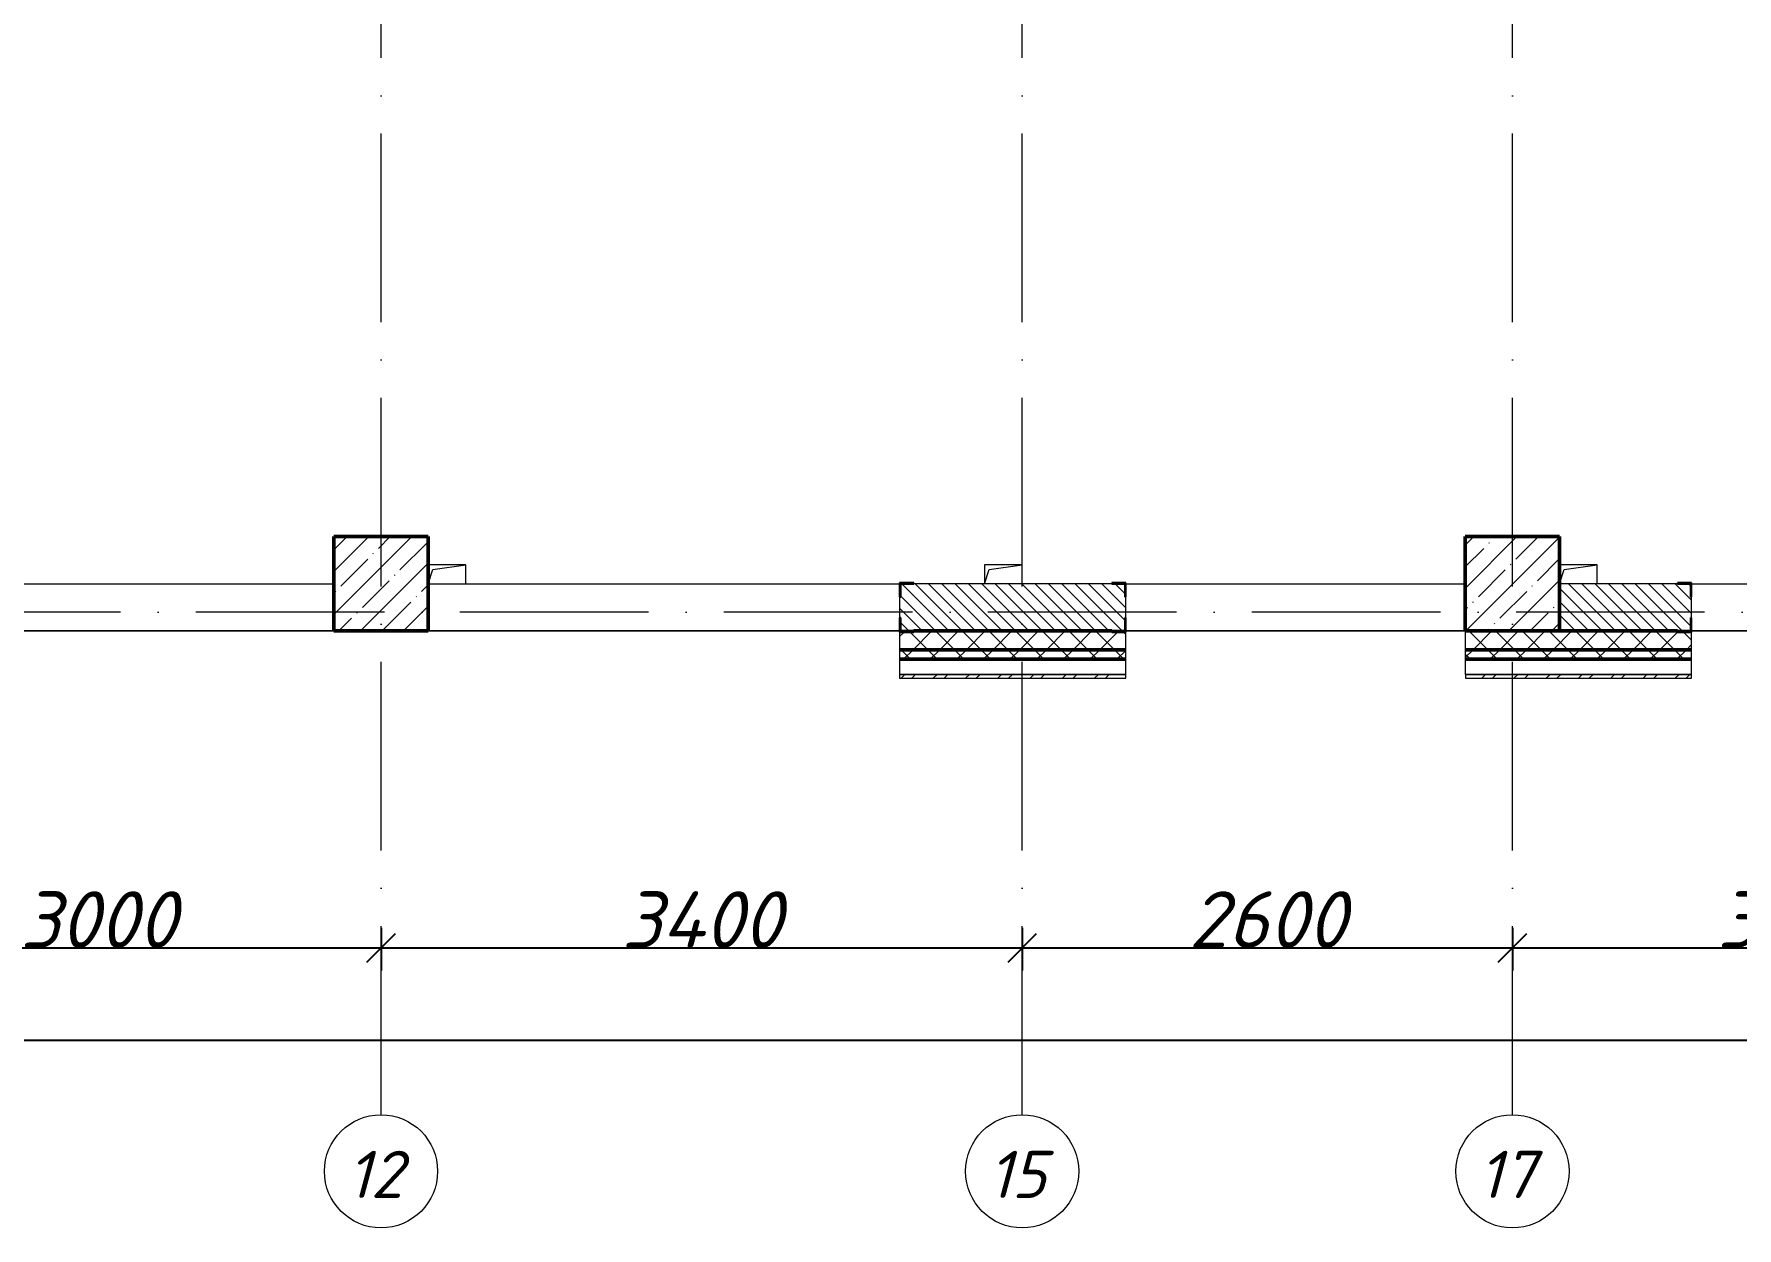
# Model space of a CAD drawing. Header units: millimetres. Extents: x -537608 to 253996, y -217170 to 186033.
# Drawn here: x -160475 to -151444, y 78102 to 84429 of the extents above; entities that cross this region are included whole.
import ezdxf

# ---------------------------------------------------------------- set-up
doc = ezdxf.new("R2010")
doc.units = ezdxf.units.MM
doc.linetypes.add('50_200_ШТРИХ_1Т_ш5_п1_п1_', pattern=[1400, 1000, -200, 0, -200])
for name, color, linetype, lineweight in [('A-____-____-DIMS', 7, 'Continuous', 9), ('A-GENM-____-MCUT', 7, 'Continuous', 25), ('A-GENM-____-OTLN', 7, 'Continuous', 9), ('A-GENM-____-OTLN-1', 7, 'Continuous', 25), ('A-WALL-____-MCUT-2', 7, 'Continuous', 50), ('A-WALL-____-MCUT-3', 7, 'Continuous', 9), ('A-WALL-____-OTLN', 7, 'Continuous', 9), ('A-WALL-____-PATT-1', 7, 'Continuous', 9), ('A-WALL-FNSH-MCUT-1', 7, 'Continuous', 9), ('S-COLS-____-MCUT', 7, 'Continuous', 50), ('S-COLS-____-OTLN', 7, 'Continuous', 9), ('S-GRID-____-IDEN', 7, 'Continuous', 9), ('S-GRID-____-OTLN-1', 7, '50_200_ШТРИХ_1Т_ш5_п1_п1_', 9)]:
    doc.layers.add(name, color=color, linetype=linetype, lineweight=lineweight)
doc.styles.add('ISOCPEUR_I', font='isocpeui.ttf', dxfattribs={"height": 300})
doc.dimstyles.new('ISO-2_5_0_9К_БОЛЬШОЙ_ОСИ', dxfattribs={"dimscale": 304.8, "dimtxt": 248.995294, "dimasz": 0.492126, "dimexe": 0.393701, "dimexo": 0, "dimgap": 0, "dimtad": 1, "dimdec": 0, "dimzin": 0, "dimdsep": 46, "dimtxsty": 'ISOCPEUR_I', "dimblk1": 'OBLIQUE', "dimblk2": 'OBLIQUE', "dimsah": 1, "dimcen": 0.09, "dimdle": 0.393701, "dimazin": 0, "dimtfac": 1, "dimtdec": 4, "dimtix": 1, "dimtmove": 0, "dimatfit": 3, "dimfxl": 1, "dimtvp": 1, "dimtolj": 1, "dimtzin": 0, "dimarcsym": 2})
pattern_1 = [(45, (-178684.97, 83184.24), (-70.71068, 70.71068), []), (135, (-178684.97, 83184.24), (-70.71068, -70.71068), [])]
pattern_2 = [(135, (-178684.97, 83184.237), (-35.35534, -35.35534), [])]

# ---------------------------------------------------------------- blocks, each defined once
blk = doc.blocks.new('BSC_Колонна _Прямоугольная - 500х500-V76-АР1_План отверстий 3 этажа в осях 1-64_А-ГГ')
at = {"layer": 'S-COLS-____-OTLN'}
h = blk.add_hatch(dxfattribs=at)
h.set_pattern_fill('FP_113', color=256, style=0, pattern_type=2)
h.set_pattern_definition([(45, (-20050, 1668.96), (-114.0493, 114.0493), []), (45, (-19935.95, 1668.96), (-114.0493, 114.0493), [201.613, -40.323, 3.353, -36.97])])
h.paths.add_polyline_path([(-250, -250), (250, -250), (250, 250), (-250, 250)], flags=0)
at = {"layer": 'S-COLS-____-MCUT'}
for p, q in [((250, 250), (-250, 250)), ((-250, 250), (-250, -250)), ((250, -250), (250, 250)), ((-250, -250), (250, -250))]:
    blk.add_line(p, q, dxfattribs=at)
blk = doc.blocks.new('BSC_Колонна _Прямоугольная - 500х500-V104-АР1_План отверстий 3 этажа в осях 1-64_А-ГГ')
at = {"layer": 'S-COLS-____-OTLN'}
h = blk.add_hatch(dxfattribs=at)
h.set_pattern_fill('FP_127', color=256, style=0, pattern_type=2)
h.set_pattern_definition([(45, (-26050, 1668.96), (-114.0493, 114.0493), []), (45, (-25935.95, 1668.96), (-114.0493, 114.0493), [201.613, -40.323, 3.353, -36.97])])
h.paths.add_polyline_path([(-250, -250), (250, -250), (250, 250), (-250, 250)], flags=0)
at = {"layer": 'S-COLS-____-MCUT'}
for p, q in [((250, 250), (-250, 250)), ((-250, 250), (-250, -250)), ((250, -250), (250, 250)), ((-250, -250), (250, -250))]:
    blk.add_line(p, q, dxfattribs=at)
blk = doc.blocks.new('Фахверк_СКБ_Уголок - 250_2700-27497298-АР1_План отверстий 3 этажа в осях 1-64_А-ГГ')
at = {"layer": 'A-GENM-____-MCUT'}
for p, q in [((200, 181), (125, 181)), ((125, 181), (125, 106)), ((200, 175), (200, 181)), ((125, 106), (131, 106)), ((131, 106), (131, 175)), ((131, 175), (200, 175)), ((131, -6), (125, -6)), ((125, -6), (125, -81)), ((125, -81), (200, -81)), ((131, -75), (131, -6)), ((200, -75), (131, -75)), ((200, -81), (200, -75))]:
    blk.add_line(p, q, dxfattribs=at)
blk = doc.blocks.new('AR_Отверстие прямоугольное _в плите_ - AR_Отверстие прямоугольное _в плите_-30510712-АР1_План отверстий 3 этажа в осях 1-64_А-ГГ')
at = {"layer": 'A-GENM-____-OTLN'}
for p, q in [((100, 50), (-100, 50)), ((-100, -50), (-75, 25)), ((-75, 25), (100, 50)), ((100, -50), (100, 50))]:
    blk.add_line(p, q, dxfattribs=at)
blk = doc.blocks.new('AR_Отверстие прямоугольное _в плите_ - AR_Отверстие прямоугольное _в плите_-V184-АР1_План отверстий 3 этажа в осях 1-64_А-ГГ')
at = {"layer": 'A-GENM-____-OTLN'}
for p, q in [((100, 50), (-100, 50)), ((-100, 50), (-100, -50)), ((-100, -50), (-75, 25)), ((-75, 25), (100, 50)), ((100, -50), (100, 50))]:
    blk.add_line(p, q, dxfattribs=at)
blk = doc.blocks.new('Ось сетки - Круг_Ø6_00__ISO-2_5_0_9K_-25732049-АР1_План отверстий 3 этажа в осях 1-64_А-ГГ')
at = {"layer": 'S-GRID-____-IDEN'}
blk.add_circle((0, 0), 3, dxfattribs=at)
blk = doc.blocks.new('_Oblique')
at = {"color": 0, "linetype": 'ByBlock', "lineweight": -2}
blk.add_line((-0.5, -0.5), (0.5, 0.5), dxfattribs=at)
blk = doc.blocks.new('*D1128')
at = {"layer": 'A-____-____-DIMS', "color": 0, "lineweight": -2, "transparency": 16777216}
for p, q in [((-161635, 79691.8), (-161635, 79465.7)), ((-158635, 79691.8), (-158635, 79465.7)), ((-161755, 79585.7), (-158515, 79585.7))]:
    blk.add_line(p, q, dxfattribs=at)
at = {"layer": 'Defpoints', "color": 0, "transparency": 16777216}
for p in [(-161635, 79691.8), (-158635, 79691.8), (-158635, 79585.7)]:
    blk.add_point(p, dxfattribs=at)
at = {"layer": 'A-____-____-DIMS', "color": 0, "lineweight": -2, "transparency": 16777216, "xscale": 150, "yscale": 150, "zscale": 150, "rotation": 180}
blk.add_blockref('_Oblique', (-161635, 79585.7), dxfattribs=at)
at = {"layer": 'A-____-____-DIMS', "color": 0, "lineweight": -2, "transparency": 16777216, "xscale": 150, "yscale": 150, "zscale": 150}
blk.add_blockref('_Oblique', (-158635, 79585.7), dxfattribs=at)
at = {"layer": 'A-____-____-DIMS', "color": 0, "transparency": 16777216, "insert": (-160135, 79735.7), "char_height": 300, "width": 758.478, "attachment_point": 5, "style": 'ISOCPEUR_I'}
blk.add_mtext('\\A1;3000', dxfattribs=at)
blk = doc.blocks.new('*D1129')
at = {"layer": 'A-____-____-DIMS', "color": 0, "lineweight": -2, "transparency": 16777216}
for p, q in [((-158635, 79691.8), (-158635, 79465.7)), ((-155235, 79691.8), (-155235, 79465.7)), ((-158755, 79585.7), (-155115, 79585.7))]:
    blk.add_line(p, q, dxfattribs=at)
at = {"layer": 'Defpoints', "color": 0, "transparency": 16777216}
for p in [(-158635, 79691.8), (-155235, 79691.8), (-155235, 79585.7)]:
    blk.add_point(p, dxfattribs=at)
at = {"layer": 'A-____-____-DIMS', "color": 0, "lineweight": -2, "transparency": 16777216, "xscale": 150, "yscale": 150, "zscale": 150, "rotation": 180}
blk.add_blockref('_Oblique', (-158635, 79585.7), dxfattribs=at)
at = {"layer": 'A-____-____-DIMS', "color": 0, "lineweight": -2, "transparency": 16777216, "xscale": 150, "yscale": 150, "zscale": 150}
blk.add_blockref('_Oblique', (-155235, 79585.7), dxfattribs=at)
at = {"layer": 'A-____-____-DIMS', "color": 0, "transparency": 16777216, "insert": (-156935, 79735.7), "char_height": 300, "width": 781.462, "attachment_point": 5, "style": 'ISOCPEUR_I'}
blk.add_mtext('\\A1;3400', dxfattribs=at)
blk = doc.blocks.new('*D1130')
at = {"layer": 'A-____-____-DIMS', "color": 0, "lineweight": -2, "transparency": 16777216}
for p, q in [((-155235, 79691.8), (-155235, 79465.7)), ((-152635, 79691.8), (-152635, 79465.7)), ((-155355, 79585.7), (-152515, 79585.7))]:
    blk.add_line(p, q, dxfattribs=at)
at = {"layer": 'Defpoints', "color": 0, "transparency": 16777216}
for p in [(-155235, 79691.8), (-152635, 79691.8), (-152635, 79585.7)]:
    blk.add_point(p, dxfattribs=at)
at = {"layer": 'A-____-____-DIMS', "color": 0, "lineweight": -2, "transparency": 16777216, "xscale": 150, "yscale": 150, "zscale": 150, "rotation": 180}
blk.add_blockref('_Oblique', (-155235, 79585.7), dxfattribs=at)
at = {"layer": 'A-____-____-DIMS', "color": 0, "lineweight": -2, "transparency": 16777216, "xscale": 150, "yscale": 150, "zscale": 150}
blk.add_blockref('_Oblique', (-152635, 79585.7), dxfattribs=at)
at = {"layer": 'A-____-____-DIMS', "color": 0, "transparency": 16777216, "insert": (-153935, 79735.7), "char_height": 300, "width": 758.478, "attachment_point": 5, "style": 'ISOCPEUR_I'}
blk.add_mtext('\\A1;2600', dxfattribs=at)
blk = doc.blocks.new('*D1131')
at = {"layer": 'A-____-____-DIMS', "color": 0, "lineweight": -2, "transparency": 16777216}
for p, q in [((-152635, 79691.8), (-152635, 79465.7)), ((-149635, 79691.8), (-149635, 79465.7)), ((-152755, 79585.7), (-149515, 79585.7))]:
    blk.add_line(p, q, dxfattribs=at)
at = {"layer": 'Defpoints', "color": 0, "transparency": 16777216}
for p in [(-152635, 79691.8), (-149635, 79691.8), (-149635, 79585.7)]:
    blk.add_point(p, dxfattribs=at)
at = {"layer": 'A-____-____-DIMS', "color": 0, "lineweight": -2, "transparency": 16777216, "xscale": 150, "yscale": 150, "zscale": 150, "rotation": 180}
blk.add_blockref('_Oblique', (-152635, 79585.7), dxfattribs=at)
at = {"layer": 'A-____-____-DIMS', "color": 0, "lineweight": -2, "transparency": 16777216, "xscale": 150, "yscale": 150, "zscale": 150}
blk.add_blockref('_Oblique', (-149635, 79585.7), dxfattribs=at)
at = {"layer": 'A-____-____-DIMS', "color": 0, "transparency": 16777216, "insert": (-151135, 79735.7), "char_height": 300, "width": 758.478, "attachment_point": 5, "style": 'ISOCPEUR_I'}
blk.add_mtext('\\A1;3000', dxfattribs=at)
blk = doc.blocks.new('*D1153')
at = {"layer": 'A-____-____-DIMS', "color": 0, "lineweight": -2, "transparency": 16777216}
for p, q in [((-181035, 79203.6), (-181035, 78977.5)), ((-77535, 79203.6), (-77535, 78977.5)), ((-181155, 79097.5), (-77415, 79097.5))]:
    blk.add_line(p, q, dxfattribs=at)
at = {"layer": 'Defpoints', "color": 0, "transparency": 16777216}
for p in [(-181035, 79203.6), (-77535, 79203.6), (-77535, 79097.5)]:
    blk.add_point(p, dxfattribs=at)
at = {"layer": 'A-____-____-DIMS', "color": 0, "lineweight": -2, "transparency": 16777216, "xscale": 150, "yscale": 150, "zscale": 150, "rotation": 180}
blk.add_blockref('_Oblique', (-181035, 79097.5), dxfattribs=at)
at = {"layer": 'A-____-____-DIMS', "color": 0, "lineweight": -2, "transparency": 16777216, "xscale": 150, "yscale": 150, "zscale": 150}
blk.add_blockref('_Oblique', (-77535, 79097.5), dxfattribs=at)
at = {"layer": 'A-____-____-DIMS', "color": 0, "transparency": 16777216, "insert": (-129285, 79247.5), "char_height": 300, "width": 1080.257, "attachment_point": 5, "style": 'ISOCPEUR_I'}
blk.add_mtext('\\A1;103500', dxfattribs=at)

msp = doc.modelspace()

# ---------------------------------------------------------------- hatches: boundary and pattern name
at = {"layer": 'A-WALL-____-PATT-1'}
h = msp.add_hatch(dxfattribs=at)
h.set_pattern_fill('FP_6', color=256, style=0, pattern_type=2)
h.set_pattern_definition(pattern_2)
h.paths.add_polyline_path([(-154759.9702, 81265.2788), (-154690.9702, 81265.2788), (-154690.9702, 81334.2788), (-154684.9702, 81334.2788), (-154684.9702, 81446.2788), (-154690.9702, 81446.2788), (-154690.9702, 81515.2788), (-155878.9702, 81515.2788), (-155878.9702, 81446.2788), (-155884.9702, 81446.2788), (-155884.9702, 81334.2788), (-155878.9702, 81334.2788), (-155878.9702, 81265.2788), (-155721.6114, 81265.2788)], flags=0)
h = msp.add_hatch(dxfattribs=at)
h.set_pattern_fill('FP_6', color=256, style=0, pattern_type=2)
h.set_pattern_definition(pattern_2)
h.paths.add_polyline_path([(-152384.9702, 81265.2788), (-151690.9702, 81265.2788), (-151690.9702, 81334.2788), (-151684.9702, 81334.2788), (-151684.9702, 81446.2788), (-151690.9702, 81446.2788), (-151690.9702, 81515.2788), (-152384.9702, 81515.2788)], flags=0)
h = msp.add_hatch(dxfattribs=at)
h.set_pattern_fill('FP_1', color=256, style=0, pattern_type=2)
h.set_pattern_definition(pattern_1)
h.paths.add_polyline_path([(-77934.9702, 81165.2788), (-77434.9702, 81165.2788), (-77434.9702, 81265.2788), (-86459.9702, 81265.2788), (-86459.9702, 81259.2788), (-86534.9702, 81259.2788), (-86534.9702, 81165.2788), (-77953.1827, 81165.2788)], flags=0)
h.paths.add_polyline_path([(-89441.7006, 81165.2788), (-88334.9702, 81165.2788), (-88334.9702, 81259.2788), (-88409.9702, 81259.2788), (-88409.9702, 81265.2788), (-96284.9702, 81265.2788), (-96284.9702, 81165.2788), (-89684.9702, 81165.2788)], flags=0)
h.paths.add_polyline_path([(-97284.9702, 81165.2788), (-97284.9702, 81265.2788), (-98409.9702, 81265.2788), (-98409.9702, 81259.2788), (-98484.9702, 81259.2788), (-98484.9702, 81165.2788), (-97395.2899, 81165.2788)], flags=0)
h.paths.add_polyline_path([(-100284.9702, 81165.2788), (-100284.9702, 81259.2788), (-100359.9702, 81259.2788), (-100359.9702, 81265.2788), (-101409.9702, 81265.2788), (-101409.9702, 81259.2788), (-101484.9702, 81259.2788), (-101484.9702, 81165.2788), (-100930.2184, 81165.2788)], flags=0)
h.paths.add_polyline_path([(-103284.9702, 81165.2788), (-103284.9702, 81265.2788), (-104409.9702, 81265.2788), (-104409.9702, 81259.2788), (-104484.9702, 81259.2788), (-104484.9702, 81165.2788), (-104409.9702, 81165.2788)], flags=0)
h.paths.add_polyline_path([(-107684.9702, 81165.2788), (-106284.9702, 81165.2788), (-106284.9702, 81265.2788), (-107609.9702, 81265.2788), (-107609.9702, 81259.2788), (-107684.9702, 81259.2788)], flags=0)
h.paths.add_polyline_path([(-109767.5399, 81165.2788), (-109484.9702, 81165.2788), (-109484.9702, 81259.2788), (-109559.9702, 81259.2788), (-109559.9702, 81265.2788), (-110609.9702, 81265.2788), (-110609.9702, 81259.2788), (-110684.9702, 81259.2788), (-110684.9702, 81165.2788), (-110651.272, 81165.2788)], flags=0)
h.paths.add_polyline_path([(-112484.9702, 81165.2788), (-112484.9702, 81265.2788), (-113609.9702, 81265.2788), (-113609.9702, 81259.2788), (-113684.9702, 81259.2788), (-113684.9702, 81165.2788), (-113609.9702, 81165.2788)], flags=0)
h.paths.add_polyline_path([(-115834.9702, 81165.2788), (-115484.9702, 81165.2788), (-115484.9702, 81259.2788), (-115559.9702, 81259.2788), (-115559.9702, 81265.2788), (-116609.9702, 81265.2788), (-116609.9702, 81259.2788), (-116684.9702, 81259.2788), (-116684.9702, 81165.2788), (-115953.6649, 81165.2788)], flags=0)
h.paths.add_polyline_path([(-118484.9702, 81165.2788), (-118484.9702, 81259.2788), (-118559.9702, 81259.2788), (-118559.9702, 81265.2788), (-119609.9702, 81265.2788), (-119609.9702, 81259.2788), (-119684.9702, 81259.2788), (-119684.9702, 81165.2788), (-118604.8613, 81165.2788)], flags=0)
h.paths.add_polyline_path([(-121484.9702, 81165.2788), (-121484.9702, 81259.2788), (-121559.9702, 81259.2788), (-121559.9702, 81265.2788), (-122609.9702, 81265.2788), (-122609.9702, 81259.2788), (-122684.9702, 81259.2788), (-122684.9702, 81165.2788), (-122139.7899, 81165.2788)], flags=0)
h.paths.add_polyline_path([(-125674.7185, 81165.2788), (-124484.9702, 81165.2788), (-124484.9702, 81259.2788), (-124559.9702, 81259.2788), (-124559.9702, 81265.2788), (-125609.9702, 81265.2788), (-125609.9702, 81259.2788), (-125684.9702, 81259.2788), (-125684.9702, 81165.2788), (-125678.9702, 81165.2788)], flags=0)
h.paths.add_polyline_path([(-128684.9702, 81165.2788), (-127484.9702, 81165.2788), (-127484.9702, 81259.2788), (-127559.9702, 81259.2788), (-127559.9702, 81265.2788), (-128609.9702, 81265.2788), (-128609.9702, 81259.2788), (-128684.9702, 81259.2788)], flags=0)
h.paths.add_polyline_path([(-133628.3078, 81165.2788), (-133484.9702, 81165.2788), (-133484.9702, 81259.2788), (-133559.9702, 81259.2788), (-133559.9702, 81265.2788), (-134609.9702, 81265.2788), (-134609.9702, 81259.2788), (-134684.9702, 81259.2788), (-134684.9702, 81165.2788), (-133834.9702, 81165.2788)], flags=0)
h.paths.add_polyline_path([(-136484.9702, 81165.2788), (-136484.9702, 81259.2788), (-136559.9702, 81259.2788), (-136559.9702, 81265.2788), (-137609.9702, 81265.2788), (-137609.9702, 81259.2788), (-137684.9702, 81259.2788), (-137684.9702, 81165.2788), (-136490.9702, 81165.2788)], flags=0)
h.paths.add_polyline_path([(-139814.4328, 81165.2788), (-139484.9702, 81165.2788), (-139484.9702, 81259.2788), (-139559.9702, 81259.9217), (-139559.9702, 81265.2788), (-140884.9702, 81265.2788), (-140884.9702, 81165.2788)], flags=0)
h.paths.add_polyline_path([(-143349.3613, 81165.2788), (-142684.9702, 81165.2788), (-142684.9702, 81259.2788), (-142759.9702, 81259.2788), (-142759.9702, 81265.2788), (-143884.9702, 81265.2788), (-143884.9702, 81165.2788)], flags=0)
h.paths.add_polyline_path([(-145684.9702, 81165.2788), (-145684.9702, 81259.2788), (-145759.9702, 81259.2788), (-145759.9702, 81265.2788), (-146809.9702, 81265.2788), (-146809.9702, 81259.2788), (-146884.9702, 81259.2788), (-146884.2899, 81165.2788), (-145690.9702, 81165.2788)], flags=0)
h.paths.add_polyline_path([(-148684.9702, 81165.2788), (-148684.9702, 81259.2788), (-148759.9702, 81259.2788), (-148759.9702, 81265.2788), (-149884.9702, 81265.2788), (-149884.9702, 81165.2788), (-149535.4863, 81165.2788)], flags=0)
h.paths.add_polyline_path([(-151684.9702, 81165.2788), (-151684.9702, 81259.2788), (-151759.9702, 81259.2788), (-151759.9702, 81265.2788), (-152884.9702, 81265.2788), (-152884.9702, 81165.2788), (-152186.6828, 81165.2788)], flags=0)
h.paths.add_polyline_path([(-154684.9702, 81165.2788), (-154684.9702, 81259.2788), (-154759.9702, 81259.2788), (-154759.9702, 81265.2788), (-155809.9702, 81265.2788), (-155809.9702, 81259.2788), (-155884.9702, 81259.2788), (-155884.9702, 81165.2788), (-155721.6114, 81165.2788)], flags=0)
h.paths.add_polyline_path([(-164558.9328, 81165.2788), (-163684.9702, 81165.2788), (-163684.9702, 81259.2788), (-163759.9702, 81259.2788), (-163759.9702, 81265.2788), (-164809.9702, 81265.2788), (-164809.9702, 81259.2788), (-164884.9702, 81259.2788), (-164884.9702, 81165.2788)], flags=0)
h.paths.add_polyline_path([(-166326.3971, 81165.2788), (-165884.9702, 81165.2788), (-165884.9702, 81259.2788), (-165959.9702, 81259.2788), (-165959.9702, 81265.2788), (-171209.9702, 81265.2788), (-171209.9702, 81259.2788), (-171284.9702, 81259.2788), (-171284.9702, 81165.2788), (-167784.9702, 81165.2788)], flags=0)
h.paths.add_polyline_path([(-173396.2542, 81165.2788), (-172284.9702, 81165.2788), (-172284.9702, 81259.2788), (-172359.9702, 81259.2788), (-172359.9702, 81265.2788), (-181134.9702, 81265.2788), (-181134.9702, 81165.2788), (-175163.7185, 81165.2788)], flags=0)
h = msp.add_hatch(dxfattribs=at)
h.set_pattern_fill('FP_1', color=256, style=0, pattern_type=2)
h.set_pattern_definition(pattern_1)
h.paths.add_polyline_path([(-77434.9702, 81115.2788), (-77334.9702, 81115.2788), (-77334.9702, 81165.2788), (-86534.9702, 81165.2788), (-86534.9702, 81115.2788), (-77953.1827, 81115.2788)], flags=0)
h.paths.add_polyline_path([(-89441.7006, 81115.2788), (-88334.9702, 81115.2788), (-88334.9702, 81165.2788), (-96284.9702, 81165.2788), (-96284.9702, 81115.2788), (-90325.4327, 81115.2788)], flags=0)
h.paths.add_polyline_path([(-97395.2899, 81115.2788), (-97284.9702, 81115.2788), (-97284.9702, 81165.2788), (-98484.9702, 81165.2788), (-98484.9702, 81115.2788), (-98279.022, 81115.2788)], flags=0)
h.paths.add_polyline_path([(-101484.9702, 81115.2788), (-100284.9702, 81115.2788), (-100284.9702, 81165.2788), (-101484.9702, 81165.2788)], flags=0)
h.paths.add_polyline_path([(-104465.147, 81115.2788), (-103284.9702, 81115.2788), (-103284.9702, 81165.2788), (-104484.9702, 81165.2788), (-104484.9702, 81115.2788)], flags=0)
h.paths.add_polyline_path([(-106284.9702, 81115.2788), (-106284.9702, 81165.2788), (-107684.9702, 81165.2788), (-107684.9702, 81115.2788), (-107116.3434, 81115.2788)], flags=0)
h.paths.add_polyline_path([(-109484.9702, 81115.2788), (-109484.9702, 81165.2788), (-110684.9702, 81165.2788), (-110684.9702, 81115.2788), (-109767.5399, 81115.2788)], flags=0)
h.paths.add_polyline_path([(-112484.9702, 81115.2788), (-112484.9702, 81165.2788), (-113684.9702, 81165.2788), (-113684.9702, 81115.2788)], flags=0)
h.paths.add_polyline_path([(-115484.9702, 81115.2788), (-115484.9702, 81165.2788), (-116684.9702, 81165.2788), (-116684.9702, 81115.2788), (-115953.6649, 81115.2788)], flags=0)
h.paths.add_polyline_path([(-119684.9702, 81115.2788), (-118484.9702, 81115.2788), (-118484.9702, 81165.2788), (-119684.9702, 81165.2788)], flags=0)
h.paths.add_polyline_path([(-122684.9702, 81115.2788), (-121484.9702, 81115.2788), (-121484.9702, 81165.2788), (-122684.9702, 81165.2788)], flags=0)
h.paths.add_polyline_path([(-125674.7185, 81115.2788), (-124484.9702, 81115.2788), (-124484.9702, 81165.2788), (-125684.9702, 81165.2788), (-125684.9702, 81115.2788)], flags=0)
h.paths.add_polyline_path([(-127484.9702, 81115.2788), (-127484.9702, 81165.2788), (-128684.9702, 81165.2788), (-128684.9702, 81115.2788), (-128325.9149, 81115.2788)], flags=0)
h.paths.add_polyline_path([(-133628.3078, 81115.2788), (-133484.9702, 81115.2788), (-133484.9702, 81165.2788), (-134684.9702, 81165.2788), (-134684.9702, 81115.2788), (-134512.0399, 81115.2788)], flags=0)
h.paths.add_polyline_path([(-136484.9702, 81115.2788), (-136484.9702, 81165.2788), (-137684.9702, 81165.2788), (-137684.9702, 81115.2788), (-137163.2363, 81115.2788)], flags=0)
h.paths.add_polyline_path([(-139814.4328, 81115.2788), (-139484.9702, 81115.2788), (-139484.9702, 81165.2788), (-140884.9702, 81165.2788), (-140884.9702, 81115.2788)], flags=0)
h.paths.add_polyline_path([(-142684.9702, 81115.2788), (-142684.9702, 81165.2788), (-143884.9702, 81165.2788), (-143884.9702, 81115.2788), (-143349.3613, 81115.2788)], flags=0)
h.paths.add_polyline_path([(-145684.9702, 81115.2788), (-145684.9702, 81165.2788), (-146884.9702, 81165.2788), (-146884.2899, 81115.2788)], flags=0)
h.paths.add_polyline_path([(-148684.9702, 81115.2788), (-148684.9702, 81165.2788), (-149884.9702, 81165.2788), (-149884.9702, 81115.2788), (-149535.4863, 81115.2788)], flags=0)
h.paths.add_polyline_path([(-151684.9702, 81115.2788), (-151684.9702, 81165.2788), (-152884.9702, 81165.2788), (-152884.9702, 81115.2788), (-152186.6828, 81115.2788)], flags=0)
h.paths.add_polyline_path([(-155721.6114, 81115.2788), (-154684.9702, 81115.2788), (-154684.9702, 81165.2788), (-155884.9702, 81165.2788), (-155884.9702, 81115.2788)], flags=0)
h.paths.add_polyline_path([(-164884.9702, 81115.2788), (-163684.9702, 81115.2788), (-163684.9702, 81165.2788), (-164884.9702, 81165.2788)], flags=0)
h.paths.add_polyline_path([(-165884.9702, 81115.2788), (-165884.9702, 81165.2788), (-171284.9702, 81165.2788), (-171284.9702, 81115.2788), (-166326.3971, 81115.2788)], flags=0)
h.paths.add_polyline_path([(-172512.5221, 81115.2788), (-172284.9702, 81115.2788), (-172284.9702, 81165.2788), (-181234.9702, 81165.2788), (-181234.9702, 81115.2788), (-173396.2542, 81115.2788)], flags=0)
h = msp.add_hatch(dxfattribs=at)
h.set_pattern_fill('FP_3', color=256, style=0, pattern_type=2)
h.set_pattern_definition([(45, (-178684.97, 83184.24), (-85.5366, 85.5366), []), (45, (-178627.95, 83184.24), (-85.5366, 85.5366), [])])
h.paths.add_polyline_path([(-140369.9702, 81015.2788), (-140369.9702, 81035.2788), (-140883.9702, 81035.2788), (-140883.9702, 81015.2788)], flags=0)
h.paths.add_polyline_path([(-142684.9702, 81015.2788), (-142684.9702, 81035.2788), (-143884.9702, 81035.2788), (-143884.9702, 81015.2788), (-143349.3613, 81015.2788)], flags=0)
h.paths.add_polyline_path([(-145684.9702, 81015.2788), (-145684.9702, 81035.2788), (-146883.9702, 81035.2788), (-146883.9702, 81015.2788)], flags=0)
h.paths.add_polyline_path([(-148684.9702, 81015.2788), (-148684.9702, 81035.2788), (-149884.9702, 81035.2788), (-149884.9702, 81015.2788), (-149535.4863, 81015.2788)], flags=0)
h.paths.add_polyline_path([(-152186.6828, 81015.2788), (-151684.9702, 81015.2788), (-151684.9702, 81035.2788), (-152883.9702, 81035.2788), (-152883.9702, 81015.2788)], flags=0)
h.paths.add_polyline_path([(-154684.9702, 81015.2788), (-154684.9702, 81035.2788), (-155884.9702, 81035.2788), (-155884.9702, 81015.2788), (-155721.6114, 81015.2788)], flags=0)
h.paths.add_polyline_path([(-164558.9328, 81015.2788), (-163684.9702, 81015.2788), (-163684.9702, 81035.2788), (-164884.9702, 81035.2788), (-164884.9702, 81015.2788)], flags=0)
h.paths.add_polyline_path([(-165884.9702, 81015.2788), (-165884.9702, 81035.2788), (-171284.9702, 81035.2788), (-171284.9702, 81015.2788), (-166326.3971, 81015.2788)], flags=0)
h.paths.add_polyline_path([(-172512.5221, 81015.2788), (-172284.9702, 81015.2788), (-172284.9702, 81035.2788), (-181364.9702, 81035.2788), (-181364.9702, 81015.2788), (-173396.2542, 81015.2788)], flags=0)

# ---------------------------------------------------------------- linework, layer by layer
at = {"layer": 'A-WALL-____-MCUT-2'}
for p, q in [((-154759.9702, 81265.2788), (-155809.9702, 81265.2788)), ((-155809.9702, 81265.2788), (-154759.9702, 81265.2788)), ((-151759.9702, 81265.2788), (-152384.9702, 81265.2788)), ((-152384.9702, 81265.2788), (-151759.9702, 81265.2788)), ((-155884.9702, 81165.2788), (-154684.9702, 81165.2788)), ((-155884.9702, 81115.2788), (-154684.9702, 81115.2788)), ((-152884.9702, 81165.2788), (-151684.9702, 81165.2788)), ((-152884.9702, 81115.2788), (-151684.9702, 81115.2788))]:
    msp.add_line(p, q, dxfattribs=at)
at = {"layer": 'A-WALL-____-MCUT-3'}
for p, q in [((-154759.9702, 81515.2788), (-155809.9702, 81515.2788)), ((-151759.9702, 81515.2788), (-152384.9702, 81515.2788)), ((-155884.9702, 81446.2788), (-155884.9702, 81334.2788)), ((-154684.9702, 81334.2788), (-154684.9702, 81446.2788)), ((-151684.9702, 81334.2788), (-151684.9702, 81446.2788)), ((-155884.9702, 81259.2788), (-155884.9702, 81035.2788)), ((-154684.9702, 81035.2788), (-154684.9702, 81259.2788)), ((-152884.9702, 81265.2788), (-152884.9702, 81035.2788)), ((-151684.9702, 81035.2788), (-151684.9702, 81259.2788)), ((-155884.9702, 81035.2788), (-154684.9702, 81035.2788)), ((-152884.9702, 81035.2788), (-151684.9702, 81035.2788))]:
    msp.add_line(p, q, dxfattribs=at)
at = {"layer": 'A-WALL-____-OTLN'}
for p, q in [((-161384.9702, 81515.2788), (-158884.9702, 81515.2788)), ((-158384.9702, 81515.2788), (-155884.9702, 81515.2788)), ((-154684.9702, 81515.2788), (-152884.9702, 81515.2788)), ((-151684.9702, 81515.2788), (-149884.9702, 81515.2788)), ((-161384.9702, 81265.2788), (-158884.9702, 81265.2788)), ((-158884.9702, 81265.2788), (-161384.9702, 81265.2788)), ((-158384.9702, 81265.2788), (-155884.9702, 81265.2788)), ((-155884.9702, 81265.2788), (-158384.9702, 81265.2788)), ((-154684.9702, 81265.2788), (-152884.9702, 81265.2788)), ((-152884.9702, 81265.2788), (-154684.9702, 81265.2788)), ((-151684.9702, 81265.2788), (-149884.9702, 81265.2788)), ((-149884.9702, 81265.2788), (-151684.9702, 81265.2788))]:
    msp.add_line(p, q, dxfattribs=at)
at = {"layer": 'A-WALL-FNSH-MCUT-1'}
for p, q in [((-154684.9702, 81035.2788), (-155884.9702, 81035.2788)), ((-155884.9702, 81035.2788), (-155884.9702, 81015.2788)), ((-155884.9702, 81015.2788), (-154684.9702, 81015.2788)), ((-154684.9702, 81015.2788), (-154684.9702, 81035.2788)), ((-151684.9702, 81035.2788), (-152883.9702, 81035.2788)), ((-152883.9702, 81035.2788), (-152883.9702, 81015.2788)), ((-152883.9702, 81015.2788), (-151684.9702, 81015.2788)), ((-151684.9702, 81015.2788), (-151684.9702, 81035.2788))]:
    msp.add_line(p, q, dxfattribs=at)
at = {"layer": 'S-GRID-____-OTLN-1'}
for p, q in [((-158634.9702, 78701.6305), (-158634.9702, 133065.1964)), ((-155234.9702, 78701.6305), (-155234.9702, 133065.1964)), ((-152634.9702, 78701.6305), (-152634.9702, 93334.7762)), ((-74610.5636, 81365.2788), (-183353.7404, 81365.2788))]:
    msp.add_line(p, q, dxfattribs=at)

# ---------------------------------------------------------------- block references
at = {"layer": 'A-GENM-____-OTLN'}
for name, p in [('AR_Отверстие прямоугольное _в плите_ - AR_Отверстие прямоугольное _в плите_-30510712-АР1_План отверстий 3 этажа в осях 1-64_А-ГГ', (-158284.9702, 81565.2788)), ('AR_Отверстие прямоугольное _в плите_ - AR_Отверстие прямоугольное _в плите_-V184-АР1_План отверстий 3 этажа в осях 1-64_А-ГГ', (-155334.9702, 81565.2788)), ('AR_Отверстие прямоугольное _в плите_ - AR_Отверстие прямоугольное _в плите_-30510712-АР1_План отверстий 3 этажа в осях 1-64_А-ГГ', (-152284.9702, 81565.2788))]:
    msp.add_blockref(name, p, dxfattribs=at)
at = {"layer": 'A-GENM-____-OTLN-1'}
msp.add_blockref('Фахверк_СКБ_Уголок - 250_2700-27497298-АР1_План отверстий 3 этажа в осях 1-64_А-ГГ', (-156009.9702, 81340.2788), dxfattribs=at)
at = {"layer": 'A-GENM-____-OTLN-1', "rotation": 180}
for p in [(-154559.9702, 81440.2788), (-151559.9702, 81440.2788)]:
    msp.add_blockref('Фахверк_СКБ_Уголок - 250_2700-27497298-АР1_План отверстий 3 этажа в осях 1-64_А-ГГ', p, dxfattribs=at)
at = {"layer": 'S-COLS-____-OTLN'}
for name, p in [('BSC_Колонна _Прямоугольная - 500х500-V76-АР1_План отверстий 3 этажа в осях 1-64_А-ГГ', (-158634.9702, 81515.2788)), ('BSC_Колонна _Прямоугольная - 500х500-V104-АР1_План отверстий 3 этажа в осях 1-64_А-ГГ', (-152634.9702, 81515.2788))]:
    msp.add_blockref(name, p, dxfattribs=at)
at = {"layer": 'S-GRID-____-IDEN', "xscale": 99.99999999999993, "yscale": 99.99999999999993, "zscale": 99.99999999999993}
for p in [(-158634.9702, 78401.6305), (-155234.9702, 78401.6305), (-152634.9702, 78401.6305)]:
    msp.add_blockref('Ось сетки - Круг_Ø6_00__ISO-2_5_0_9K_-25732049-АР1_План отверстий 3 этажа в осях 1-64_А-ГГ', p, dxfattribs=at)

# ---------------------------------------------------------------- texts
at = {"layer": 'S-GRID-____-IDEN', "char_height": 250, "width": 346.329, "attachment_point": 1, "style": 'ISOCPEUR_I'}
for s, insert in [('12', (-158816.0485, 78510.4051)), ('15', (-155416.0485, 78510.4051)), ('17', (-152816.0485, 78510.4051))]:
    msp.add_mtext(s, dxfattribs=dict(at, insert=insert))

# ---------------------------------------------------------------- dimensions: what is measured, and where the dimension line sits
at = {"layer": 'A-____-____-DIMS'}
for base, p1, p2, override, picture, middle in [((-158634.9702, 79585.7139), (-161634.9702, 79691.7799), (-158634.9702, 79691.7799), {"dimpost": '<>', "dimfxl": 3000}, '*D1128', (-160134.9702, 79735.7139)), ((-155234.9702, 79585.7139), (-158634.9702, 79691.7799), (-155234.9702, 79691.7799), {"dimpost": '<>', "dimfxl": 3400}, '*D1129', (-156934.9702, 79735.7139)), ((-152634.9702, 79585.7139), (-155234.9702, 79691.7799), (-152634.9702, 79691.7799), {"dimpost": '<>', "dimfxl": 2600}, '*D1130', (-153934.9702, 79735.7139)), ((-149634.9702, 79585.7139), (-152634.9702, 79691.7799), (-149634.9702, 79691.7799), {"dimpost": '<>', "dimfxl": 3000}, '*D1131', (-151134.9702, 79735.7139)), ((-77534.9702, 79097.5068), (-181034.9702, 79203.5728), (-77534.9702, 79203.5728), {"dimpost": '<>', "dimfxl": 103500}, '*D1153', (-129284.9702, 79247.5068))]:
    dim = msp.add_linear_dim(base=base, p1=p1, p2=p2, dimstyle='ISO-2_5_0_9К_БОЛЬШОЙ_ОСИ', override=override, dxfattribs=at)
    dim.commit()
    dim.dimension.update_dxf_attribs({"geometry": picture, "text_midpoint": middle})

doc.saveas('drawing.dxf')
